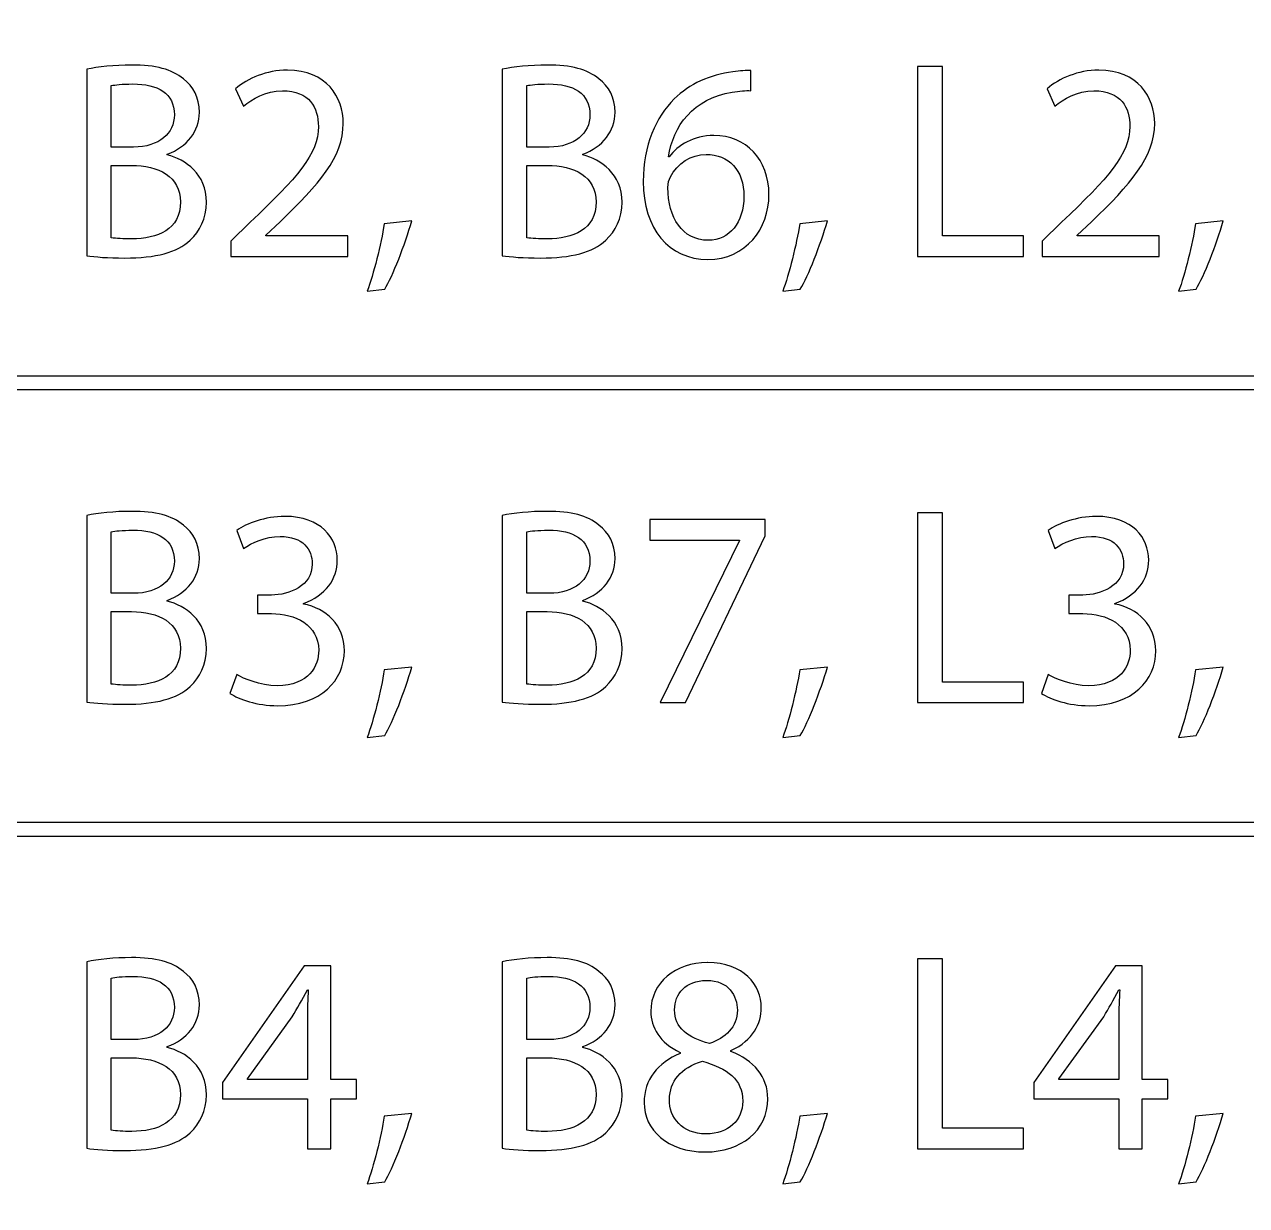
# Model space of a CAD drawing. Extents: x -2724 to 1562, y -166 to 302.
# Drawn here: x 1358.02 to 1380.04, y -9.57 to 11.72 of the extents above; entities that cross this region are included whole.
import ezdxf

# ---------------------------------------------------------------- set-up
doc = ezdxf.new("R2010")
doc.units = 0
doc.header["$LTSCALE"] = 0.25
doc.layers.add('DIM', color=6, linetype='CONTINUOUS')

msp = doc.modelspace()

# ---------------------------------------------------------------- linework, layer by layer
at = {"layer": 'DIM', "color": 3}
for points, knots in [([(1400.073, -27.496), (1400.073, -27.496), (1323.468, -27.496), (1323.468, -27.496), (1323.468, -27.496), (1323.468, -27.496), (1323.468, 45.749), (1323.468, 45.749), (1323.468, 45.749), (1323.468, 45.749), (1400.073, 45.749), (1400.073, 45.749), (1400.073, 45.749), (1400.073, 45.749), (1400.073, -27.496), (1400.073, -27.496)], [0, 0, 0, 0, 0.25, 0.25, 0.25, 0.25, 0.5, 0.5, 0.5, 0.5, 0.75, 0.75, 0.75, 0.75, 1, 1, 1, 1]), ([(1323.954, -27.01), (1323.954, -27.01), (1399.587, -27.01), (1399.587, -27.01), (1399.587, -27.01), (1399.587, -27.01), (1399.587, 45.263), (1399.587, 45.263), (1399.587, 45.263), (1399.587, 45.263), (1323.954, 45.263), (1323.954, 45.263), (1323.954, 45.263), (1323.954, 45.263), (1323.954, -27.01), (1323.954, -27.01)], [0, 0, 0, 0, 0.25, 0.25, 0.25, 0.25, 0.5, 0.5, 0.5, 0.5, 0.75, 0.75, 0.75, 0.75, 1, 1, 1, 1]), ([(1359.143, 10.908), (1359.336, 10.953), (1359.646, 10.984), (1359.95, 10.984), (1359.95, 10.984), (1360.392, 10.984), (1360.676, 10.908), (1360.885, 10.735), (1360.885, 10.735), (1361.062, 10.603), (1361.174, 10.4), (1361.174, 10.131), (1361.174, 10.131), (1361.174, 9.795), (1360.951, 9.506), (1360.595, 9.379), (1360.595, 9.379), (1360.595, 9.379), (1360.595, 9.364), (1360.595, 9.364), (1360.595, 9.364), (1360.92, 9.288), (1361.301, 9.019), (1361.301, 8.511), (1361.301, 8.511), (1361.301, 8.216), (1361.184, 7.993), (1361.007, 7.826), (1361.007, 7.826), (1360.773, 7.607), (1360.387, 7.506), (1359.828, 7.506), (1359.828, 7.506), (1359.524, 7.506), (1359.291, 7.526), (1359.143, 7.546), (1359.143, 7.546), (1359.143, 7.546), (1359.143, 10.908), (1359.143, 10.908)], [0, 0, 0, 0, 0.1, 0.1, 0.1, 0.1, 0.2, 0.2, 0.2, 0.2, 0.3, 0.3, 0.3, 0.3, 0.4, 0.4, 0.4, 0.4, 0.5, 0.5, 0.5, 0.5, 0.6, 0.6, 0.6, 0.6, 0.7, 0.7, 0.7, 0.7, 0.8, 0.8, 0.8, 0.8, 0.9, 0.9, 0.9, 0.9, 1, 1, 1, 1]), ([(1361.739, 7.536), (1361.739, 7.536), (1361.739, 7.81), (1361.739, 7.81), (1361.739, 7.81), (1361.739, 7.81), (1362.089, 8.15), (1362.089, 8.15), (1362.089, 8.15), (1362.932, 8.953), (1363.318, 9.379), (1363.318, 9.877), (1363.318, 9.877), (1363.318, 10.212), (1363.16, 10.522), (1362.668, 10.522), (1362.668, 10.522), (1362.369, 10.522), (1362.12, 10.369), (1361.967, 10.243), (1361.967, 10.243), (1361.967, 10.243), (1361.825, 10.557), (1361.825, 10.557), (1361.825, 10.557), (1362.049, 10.745), (1362.379, 10.892), (1362.759, 10.892), (1362.759, 10.892), (1363.465, 10.892), (1363.765, 10.405), (1363.765, 9.933), (1363.765, 9.933), (1363.765, 9.323), (1363.323, 8.831), (1362.628, 8.161), (1362.628, 8.161), (1362.628, 8.161), (1362.369, 7.917), (1362.369, 7.917), (1362.369, 7.917), (1362.369, 7.917), (1362.369, 7.907), (1362.369, 7.907), (1362.369, 7.907), (1362.369, 7.907), (1363.846, 7.907), (1363.846, 7.907), (1363.846, 7.907), (1363.846, 7.907), (1363.846, 7.536), (1363.846, 7.536), (1363.846, 7.536), (1363.846, 7.536), (1361.739, 7.536), (1361.739, 7.536)], [0, 0, 0, 0, 0.071429, 0.071429, 0.071429, 0.071429, 0.142857, 0.142857, 0.142857, 0.142857, 0.214286, 0.214286, 0.214286, 0.214286, 0.285714, 0.285714, 0.285714, 0.285714, 0.357143, 0.357143, 0.357143, 0.357143, 0.428571, 0.428571, 0.428571, 0.428571, 0.5, 0.5, 0.5, 0.5, 0.571429, 0.571429, 0.571429, 0.571429, 0.642857, 0.642857, 0.642857, 0.642857, 0.714286, 0.714286, 0.714286, 0.714286, 0.785714, 0.785714, 0.785714, 0.785714, 0.857143, 0.857143, 0.857143, 0.857143, 0.928571, 0.928571, 0.928571, 0.928571, 1, 1, 1, 1]), ([(1366.631, 10.908), (1366.824, 10.953), (1367.134, 10.984), (1367.438, 10.984), (1367.438, 10.984), (1367.88, 10.984), (1368.164, 10.908), (1368.372, 10.735), (1368.372, 10.735), (1368.55, 10.603), (1368.662, 10.4), (1368.662, 10.131), (1368.662, 10.131), (1368.662, 9.795), (1368.438, 9.506), (1368.083, 9.379), (1368.083, 9.379), (1368.083, 9.379), (1368.083, 9.364), (1368.083, 9.364), (1368.083, 9.364), (1368.408, 9.288), (1368.789, 9.019), (1368.789, 8.511), (1368.789, 8.511), (1368.789, 8.216), (1368.672, 7.993), (1368.494, 7.826), (1368.494, 7.826), (1368.261, 7.607), (1367.875, 7.506), (1367.316, 7.506), (1367.316, 7.506), (1367.011, 7.506), (1366.778, 7.526), (1366.631, 7.546), (1366.631, 7.546), (1366.631, 7.546), (1366.631, 10.908), (1366.631, 10.908)], [0, 0, 0, 0, 0.1, 0.1, 0.1, 0.1, 0.2, 0.2, 0.2, 0.2, 0.3, 0.3, 0.3, 0.3, 0.4, 0.4, 0.4, 0.4, 0.5, 0.5, 0.5, 0.5, 0.6, 0.6, 0.6, 0.6, 0.7, 0.7, 0.7, 0.7, 0.8, 0.8, 0.8, 0.8, 0.9, 0.9, 0.9, 0.9, 1, 1, 1, 1]), ([(1371.111, 10.522), (1371.019, 10.527), (1370.902, 10.516), (1370.775, 10.496), (1370.775, 10.496), (1370.07, 10.385), (1369.704, 9.877), (1369.628, 9.329), (1369.628, 9.329), (1369.628, 9.329), (1369.638, 9.329), (1369.638, 9.329), (1369.638, 9.329), (1369.795, 9.542), (1370.075, 9.714), (1370.441, 9.714), (1370.441, 9.714), (1371.024, 9.714), (1371.435, 9.288), (1371.435, 8.648), (1371.435, 8.648), (1371.435, 8.039), (1371.024, 7.481), (1370.334, 7.481), (1370.334, 7.481), (1369.633, 7.481), (1369.171, 8.029), (1369.171, 8.887), (1369.171, 8.887), (1369.171, 9.537), (1369.4, 10.049), (1369.73, 10.374), (1369.73, 10.374), (1370.004, 10.643), (1370.369, 10.811), (1370.786, 10.862), (1370.786, 10.862), (1370.917, 10.882), (1371.029, 10.887), (1371.111, 10.887), (1371.111, 10.887), (1371.111, 10.887), (1371.111, 10.522), (1371.111, 10.522)], [0, 0, 0, 0, 0.090909, 0.090909, 0.090909, 0.090909, 0.181818, 0.181818, 0.181818, 0.181818, 0.272727, 0.272727, 0.272727, 0.272727, 0.363636, 0.363636, 0.363636, 0.363636, 0.454545, 0.454545, 0.454545, 0.454545, 0.545455, 0.545455, 0.545455, 0.545455, 0.636364, 0.636364, 0.636364, 0.636364, 0.727273, 0.727273, 0.727273, 0.727273, 0.818182, 0.818182, 0.818182, 0.818182, 0.909091, 0.909091, 0.909091, 0.909091, 1, 1, 1, 1]), ([(1374.113, 10.958), (1374.113, 10.958), (1374.56, 10.958), (1374.56, 10.958), (1374.56, 10.958), (1374.56, 10.958), (1374.56, 7.907), (1374.56, 7.907), (1374.56, 7.907), (1374.56, 7.907), (1376.023, 7.907), (1376.023, 7.907), (1376.023, 7.907), (1376.023, 7.907), (1376.023, 7.536), (1376.023, 7.536), (1376.023, 7.536), (1376.023, 7.536), (1374.113, 7.536), (1374.113, 7.536), (1374.113, 7.536), (1374.113, 7.536), (1374.113, 10.958), (1374.113, 10.958)], [0, 0, 0, 0, 0.166667, 0.166667, 0.166667, 0.166667, 0.333333, 0.333333, 0.333333, 0.333333, 0.5, 0.5, 0.5, 0.5, 0.666667, 0.666667, 0.666667, 0.666667, 0.833333, 0.833333, 0.833333, 0.833333, 1, 1, 1, 1]), ([(1376.359, 7.536), (1376.359, 7.536), (1376.359, 7.81), (1376.359, 7.81), (1376.359, 7.81), (1376.359, 7.81), (1376.709, 8.15), (1376.709, 8.15), (1376.709, 8.15), (1377.552, 8.953), (1377.938, 9.379), (1377.938, 9.877), (1377.938, 9.877), (1377.938, 10.212), (1377.78, 10.522), (1377.288, 10.522), (1377.288, 10.522), (1376.989, 10.522), (1376.74, 10.369), (1376.587, 10.243), (1376.587, 10.243), (1376.587, 10.243), (1376.445, 10.557), (1376.445, 10.557), (1376.445, 10.557), (1376.669, 10.745), (1376.999, 10.892), (1377.379, 10.892), (1377.379, 10.892), (1378.085, 10.892), (1378.385, 10.405), (1378.385, 9.933), (1378.385, 9.933), (1378.385, 9.323), (1377.943, 8.831), (1377.248, 8.161), (1377.248, 8.161), (1377.248, 8.161), (1376.989, 7.917), (1376.989, 7.917), (1376.989, 7.917), (1376.989, 7.917), (1376.989, 7.907), (1376.989, 7.907), (1376.989, 7.907), (1376.989, 7.907), (1378.466, 7.907), (1378.466, 7.907), (1378.466, 7.907), (1378.466, 7.907), (1378.466, 7.536), (1378.466, 7.536), (1378.466, 7.536), (1378.466, 7.536), (1376.359, 7.536), (1376.359, 7.536)], [0, 0, 0, 0, 0.071429, 0.071429, 0.071429, 0.071429, 0.142857, 0.142857, 0.142857, 0.142857, 0.214286, 0.214286, 0.214286, 0.214286, 0.285714, 0.285714, 0.285714, 0.285714, 0.357143, 0.357143, 0.357143, 0.357143, 0.428571, 0.428571, 0.428571, 0.428571, 0.5, 0.5, 0.5, 0.5, 0.571429, 0.571429, 0.571429, 0.571429, 0.642857, 0.642857, 0.642857, 0.642857, 0.714286, 0.714286, 0.714286, 0.714286, 0.785714, 0.785714, 0.785714, 0.785714, 0.857143, 0.857143, 0.857143, 0.857143, 0.928571, 0.928571, 0.928571, 0.928571, 1, 1, 1, 1]), ([(1359.585, 9.506), (1359.585, 9.506), (1359.986, 9.506), (1359.986, 9.506), (1359.986, 9.506), (1360.448, 9.506), (1360.722, 9.755), (1360.722, 10.085), (1360.722, 10.085), (1360.722, 10.481), (1360.423, 10.643), (1359.976, 10.643), (1359.976, 10.643), (1359.773, 10.643), (1359.656, 10.629), (1359.585, 10.613), (1359.585, 10.613), (1359.585, 10.613), (1359.585, 9.506), (1359.585, 9.506)], [0, 0, 0, 0, 0.2, 0.2, 0.2, 0.2, 0.4, 0.4, 0.4, 0.4, 0.6, 0.6, 0.6, 0.6, 0.8, 0.8, 0.8, 0.8, 1, 1, 1, 1]), ([(1367.073, 9.506), (1367.073, 9.506), (1367.474, 9.506), (1367.474, 9.506), (1367.474, 9.506), (1367.936, 9.506), (1368.21, 9.755), (1368.21, 10.085), (1368.21, 10.085), (1368.21, 10.481), (1367.91, 10.643), (1367.463, 10.643), (1367.463, 10.643), (1367.26, 10.643), (1367.144, 10.629), (1367.073, 10.613), (1367.073, 10.613), (1367.073, 10.613), (1367.073, 9.506), (1367.073, 9.506)], [0, 0, 0, 0, 0.2, 0.2, 0.2, 0.2, 0.4, 0.4, 0.4, 0.4, 0.6, 0.6, 0.6, 0.6, 0.8, 0.8, 0.8, 0.8, 1, 1, 1, 1]), ([(1370.344, 7.826), (1370.725, 7.826), (1370.984, 8.146), (1370.984, 8.618), (1370.984, 8.618), (1370.984, 9.09), (1370.714, 9.374), (1370.303, 9.374), (1370.303, 9.374), (1370.034, 9.374), (1369.78, 9.212), (1369.659, 8.968), (1369.659, 8.968), (1369.633, 8.917), (1369.613, 8.856), (1369.613, 8.775), (1369.613, 8.775), (1369.618, 8.232), (1369.872, 7.826), (1370.339, 7.826), (1370.339, 7.826), (1370.339, 7.826), (1370.344, 7.826), (1370.344, 7.826)], [0, 0, 0, 0, 0.166667, 0.166667, 0.166667, 0.166667, 0.333333, 0.333333, 0.333333, 0.333333, 0.5, 0.5, 0.5, 0.5, 0.666667, 0.666667, 0.666667, 0.666667, 0.833333, 0.833333, 0.833333, 0.833333, 1, 1, 1, 1]), ([(1359.585, 7.871), (1359.676, 7.856), (1359.798, 7.851), (1359.955, 7.851), (1359.955, 7.851), (1360.413, 7.851), (1360.834, 8.019), (1360.834, 8.516), (1360.834, 8.516), (1360.834, 8.978), (1360.433, 9.176), (1359.95, 9.176), (1359.95, 9.176), (1359.95, 9.176), (1359.585, 9.176), (1359.585, 9.176), (1359.585, 9.176), (1359.585, 9.176), (1359.585, 7.871), (1359.585, 7.871)], [0, 0, 0, 0, 0.2, 0.2, 0.2, 0.2, 0.4, 0.4, 0.4, 0.4, 0.6, 0.6, 0.6, 0.6, 0.8, 0.8, 0.8, 0.8, 1, 1, 1, 1]), ([(1367.073, 7.871), (1367.164, 7.856), (1367.286, 7.851), (1367.443, 7.851), (1367.443, 7.851), (1367.9, 7.851), (1368.322, 8.019), (1368.322, 8.516), (1368.322, 8.516), (1368.322, 8.978), (1367.921, 9.176), (1367.438, 9.176), (1367.438, 9.176), (1367.438, 9.176), (1367.073, 9.176), (1367.073, 9.176), (1367.073, 9.176), (1367.073, 9.176), (1367.073, 7.871), (1367.073, 7.871)], [0, 0, 0, 0, 0.2, 0.2, 0.2, 0.2, 0.4, 0.4, 0.4, 0.4, 0.6, 0.6, 0.6, 0.6, 0.8, 0.8, 0.8, 0.8, 1, 1, 1, 1]), ([(1364.198, 6.907), (1364.31, 7.211), (1364.447, 7.754), (1364.503, 8.125), (1364.503, 8.125), (1364.503, 8.125), (1365, 8.176), (1365, 8.176), (1365, 8.176), (1364.878, 7.744), (1364.655, 7.181), (1364.513, 6.942), (1364.513, 6.942), (1364.513, 6.942), (1364.198, 6.907), (1364.198, 6.907)], [0, 0, 0, 0, 0.25, 0.25, 0.25, 0.25, 0.5, 0.5, 0.5, 0.5, 0.75, 0.75, 0.75, 0.75, 1, 1, 1, 1]), ([(1371.685, 6.907), (1371.797, 7.211), (1371.934, 7.754), (1371.99, 8.125), (1371.99, 8.125), (1371.99, 8.125), (1372.488, 8.176), (1372.488, 8.176), (1372.488, 8.176), (1372.365, 7.744), (1372.142, 7.181), (1372, 6.942), (1372, 6.942), (1372, 6.942), (1371.685, 6.907), (1371.685, 6.907)], [0, 0, 0, 0, 0.25, 0.25, 0.25, 0.25, 0.5, 0.5, 0.5, 0.5, 0.75, 0.75, 0.75, 0.75, 1, 1, 1, 1]), ([(1378.817, 6.907), (1378.929, 7.211), (1379.066, 7.754), (1379.122, 8.125), (1379.122, 8.125), (1379.122, 8.125), (1379.62, 8.176), (1379.62, 8.176), (1379.62, 8.176), (1379.498, 7.744), (1379.274, 7.181), (1379.132, 6.942), (1379.132, 6.942), (1379.132, 6.942), (1378.817, 6.907), (1378.817, 6.907)], [0, 0, 0, 0, 0.25, 0.25, 0.25, 0.25, 0.5, 0.5, 0.5, 0.5, 0.75, 0.75, 0.75, 0.75, 1, 1, 1, 1]), ([(1399.83, 5.136), (1399.83, 5.136), (1323.711, 5.136), (1323.711, 5.136), (1323.711, 5.136), (1323.711, 5.136), (1323.711, 5.379), (1323.711, 5.379), (1323.711, 5.379), (1323.711, 5.379), (1399.83, 5.379), (1399.83, 5.379), (1399.83, 5.379), (1399.83, 5.379), (1399.83, 5.136), (1399.83, 5.136)], [0, 0, 0, 0, 0.25, 0.25, 0.25, 0.25, 0.5, 0.5, 0.5, 0.5, 0.75, 0.75, 0.75, 0.75, 1, 1, 1, 1]), ([(1359.143, 2.864), (1359.336, 2.91), (1359.646, 2.94), (1359.95, 2.94), (1359.95, 2.94), (1360.392, 2.94), (1360.676, 2.864), (1360.885, 2.692), (1360.885, 2.692), (1361.062, 2.559), (1361.174, 2.356), (1361.174, 2.087), (1361.174, 2.087), (1361.174, 1.752), (1360.951, 1.463), (1360.595, 1.336), (1360.595, 1.336), (1360.595, 1.336), (1360.595, 1.32), (1360.595, 1.32), (1360.595, 1.32), (1360.92, 1.245), (1361.301, 0.975), (1361.301, 0.468), (1361.301, 0.468), (1361.301, 0.173), (1361.184, -0.05), (1361.007, -0.218), (1361.007, -0.218), (1360.773, -0.436), (1360.387, -0.538), (1359.828, -0.538), (1359.828, -0.538), (1359.524, -0.538), (1359.291, -0.517), (1359.143, -0.497), (1359.143, -0.497), (1359.143, -0.497), (1359.143, 2.864), (1359.143, 2.864)], [0, 0, 0, 0, 0.1, 0.1, 0.1, 0.1, 0.2, 0.2, 0.2, 0.2, 0.3, 0.3, 0.3, 0.3, 0.4, 0.4, 0.4, 0.4, 0.5, 0.5, 0.5, 0.5, 0.6, 0.6, 0.6, 0.6, 0.7, 0.7, 0.7, 0.7, 0.8, 0.8, 0.8, 0.8, 0.9, 0.9, 0.9, 0.9, 1, 1, 1, 1]), ([(1366.631, 2.864), (1366.824, 2.91), (1367.134, 2.94), (1367.438, 2.94), (1367.438, 2.94), (1367.88, 2.94), (1368.164, 2.864), (1368.372, 2.692), (1368.372, 2.692), (1368.55, 2.559), (1368.662, 2.356), (1368.662, 2.087), (1368.662, 2.087), (1368.662, 1.752), (1368.438, 1.463), (1368.083, 1.336), (1368.083, 1.336), (1368.083, 1.336), (1368.083, 1.32), (1368.083, 1.32), (1368.083, 1.32), (1368.408, 1.245), (1368.789, 0.975), (1368.789, 0.468), (1368.789, 0.468), (1368.789, 0.173), (1368.672, -0.05), (1368.494, -0.218), (1368.494, -0.218), (1368.261, -0.436), (1367.875, -0.538), (1367.316, -0.538), (1367.316, -0.538), (1367.011, -0.538), (1366.778, -0.517), (1366.631, -0.497), (1366.631, -0.497), (1366.631, -0.497), (1366.631, 2.864), (1366.631, 2.864)], [0, 0, 0, 0, 0.1, 0.1, 0.1, 0.1, 0.2, 0.2, 0.2, 0.2, 0.3, 0.3, 0.3, 0.3, 0.4, 0.4, 0.4, 0.4, 0.5, 0.5, 0.5, 0.5, 0.6, 0.6, 0.6, 0.6, 0.7, 0.7, 0.7, 0.7, 0.8, 0.8, 0.8, 0.8, 0.9, 0.9, 0.9, 0.9, 1, 1, 1, 1]), ([(1374.113, 2.915), (1374.113, 2.915), (1374.56, 2.915), (1374.56, 2.915), (1374.56, 2.915), (1374.56, 2.915), (1374.56, -0.137), (1374.56, -0.137), (1374.56, -0.137), (1374.56, -0.137), (1376.023, -0.137), (1376.023, -0.137), (1376.023, -0.137), (1376.023, -0.137), (1376.023, -0.507), (1376.023, -0.507), (1376.023, -0.507), (1376.023, -0.507), (1374.113, -0.507), (1374.113, -0.507), (1374.113, -0.507), (1374.113, -0.507), (1374.113, 2.915), (1374.113, 2.915)], [0, 0, 0, 0, 0.166667, 0.166667, 0.166667, 0.166667, 0.333333, 0.333333, 0.333333, 0.333333, 0.5, 0.5, 0.5, 0.5, 0.666667, 0.666667, 0.666667, 0.666667, 0.833333, 0.833333, 0.833333, 0.833333, 1, 1, 1, 1]), ([(1361.846, 0), (1361.973, -0.076), (1362.262, -0.202), (1362.577, -0.202), (1362.577, -0.202), (1363.146, -0.202), (1363.328, 0.158), (1363.323, 0.437), (1363.323, 0.437), (1363.318, 0.899), (1362.902, 1.097), (1362.47, 1.097), (1362.47, 1.097), (1362.47, 1.097), (1362.221, 1.097), (1362.221, 1.097), (1362.221, 1.097), (1362.221, 1.097), (1362.221, 1.432), (1362.221, 1.432), (1362.221, 1.432), (1362.221, 1.432), (1362.47, 1.432), (1362.47, 1.432), (1362.47, 1.432), (1362.795, 1.432), (1363.207, 1.599), (1363.207, 1.991), (1363.207, 1.991), (1363.207, 2.255), (1363.039, 2.488), (1362.628, 2.488), (1362.628, 2.488), (1362.364, 2.488), (1362.11, 2.372), (1361.967, 2.27), (1361.967, 2.27), (1361.967, 2.27), (1361.846, 2.595), (1361.846, 2.595), (1361.846, 2.595), (1362.023, 2.722), (1362.359, 2.849), (1362.714, 2.849), (1362.714, 2.849), (1363.364, 2.849), (1363.658, 2.463), (1363.658, 2.062), (1363.658, 2.062), (1363.658, 1.717), (1363.45, 1.427), (1363.049, 1.28), (1363.049, 1.28), (1363.049, 1.28), (1363.049, 1.27), (1363.049, 1.27), (1363.049, 1.27), (1363.455, 1.193), (1363.785, 0.889), (1363.785, 0.427), (1363.785, 0.427), (1363.785, -0.101), (1363.369, -0.563), (1362.582, -0.563), (1362.582, -0.563), (1362.211, -0.563), (1361.887, -0.447), (1361.724, -0.34), (1361.724, -0.34), (1361.724, -0.34), (1361.846, 0), (1361.846, 0)], [0, 0, 0, 0, 0.055556, 0.055556, 0.055556, 0.055556, 0.111111, 0.111111, 0.111111, 0.111111, 0.166667, 0.166667, 0.166667, 0.166667, 0.222222, 0.222222, 0.222222, 0.222222, 0.277778, 0.277778, 0.277778, 0.277778, 0.333333, 0.333333, 0.333333, 0.333333, 0.388889, 0.388889, 0.388889, 0.388889, 0.444444, 0.444444, 0.444444, 0.444444, 0.5, 0.5, 0.5, 0.5, 0.555556, 0.555556, 0.555556, 0.555556, 0.611111, 0.611111, 0.611111, 0.611111, 0.666667, 0.666667, 0.666667, 0.666667, 0.722222, 0.722222, 0.722222, 0.722222, 0.777778, 0.777778, 0.777778, 0.777778, 0.833333, 0.833333, 0.833333, 0.833333, 0.888889, 0.888889, 0.888889, 0.888889, 0.944444, 0.944444, 0.944444, 0.944444, 1, 1, 1, 1]), ([(1371.369, 2.793), (1371.369, 2.793), (1371.369, 2.498), (1371.369, 2.498), (1371.369, 2.498), (1371.369, 2.498), (1369.932, -0.507), (1369.932, -0.507), (1369.932, -0.507), (1369.932, -0.507), (1369.475, -0.507), (1369.475, -0.507), (1369.475, -0.507), (1369.475, -0.507), (1370.902, 2.412), (1370.902, 2.412), (1370.902, 2.412), (1370.902, 2.412), (1370.902, 2.422), (1370.902, 2.422), (1370.902, 2.422), (1370.902, 2.422), (1369.288, 2.422), (1369.288, 2.422), (1369.288, 2.422), (1369.288, 2.422), (1369.288, 2.793), (1369.288, 2.793), (1369.288, 2.793), (1369.288, 2.793), (1371.369, 2.793), (1371.369, 2.793)], [0, 0, 0, 0, 0.125, 0.125, 0.125, 0.125, 0.25, 0.25, 0.25, 0.25, 0.375, 0.375, 0.375, 0.375, 0.5, 0.5, 0.5, 0.5, 0.625, 0.625, 0.625, 0.625, 0.75, 0.75, 0.75, 0.75, 0.875, 0.875, 0.875, 0.875, 1, 1, 1, 1]), ([(1376.466, 0), (1376.593, -0.076), (1376.882, -0.202), (1377.197, -0.202), (1377.197, -0.202), (1377.765, -0.202), (1377.948, 0.158), (1377.943, 0.437), (1377.943, 0.437), (1377.938, 0.899), (1377.522, 1.097), (1377.09, 1.097), (1377.09, 1.097), (1377.09, 1.097), (1376.841, 1.097), (1376.841, 1.097), (1376.841, 1.097), (1376.841, 1.097), (1376.841, 1.432), (1376.841, 1.432), (1376.841, 1.432), (1376.841, 1.432), (1377.09, 1.432), (1377.09, 1.432), (1377.09, 1.432), (1377.415, 1.432), (1377.826, 1.599), (1377.826, 1.991), (1377.826, 1.991), (1377.826, 2.255), (1377.659, 2.488), (1377.248, 2.488), (1377.248, 2.488), (1376.984, 2.488), (1376.729, 2.372), (1376.587, 2.27), (1376.587, 2.27), (1376.587, 2.27), (1376.466, 2.595), (1376.466, 2.595), (1376.466, 2.595), (1376.643, 2.722), (1376.978, 2.849), (1377.334, 2.849), (1377.334, 2.849), (1377.984, 2.849), (1378.278, 2.463), (1378.278, 2.062), (1378.278, 2.062), (1378.278, 1.717), (1378.07, 1.427), (1377.669, 1.28), (1377.669, 1.28), (1377.669, 1.28), (1377.669, 1.27), (1377.669, 1.27), (1377.669, 1.27), (1378.075, 1.193), (1378.405, 0.889), (1378.405, 0.427), (1378.405, 0.427), (1378.405, -0.101), (1377.989, -0.563), (1377.202, -0.563), (1377.202, -0.563), (1376.831, -0.563), (1376.506, -0.447), (1376.344, -0.34), (1376.344, -0.34), (1376.344, -0.34), (1376.466, 0), (1376.466, 0)], [0, 0, 0, 0, 0.055556, 0.055556, 0.055556, 0.055556, 0.111111, 0.111111, 0.111111, 0.111111, 0.166667, 0.166667, 0.166667, 0.166667, 0.222222, 0.222222, 0.222222, 0.222222, 0.277778, 0.277778, 0.277778, 0.277778, 0.333333, 0.333333, 0.333333, 0.333333, 0.388889, 0.388889, 0.388889, 0.388889, 0.444444, 0.444444, 0.444444, 0.444444, 0.5, 0.5, 0.5, 0.5, 0.555556, 0.555556, 0.555556, 0.555556, 0.611111, 0.611111, 0.611111, 0.611111, 0.666667, 0.666667, 0.666667, 0.666667, 0.722222, 0.722222, 0.722222, 0.722222, 0.777778, 0.777778, 0.777778, 0.777778, 0.833333, 0.833333, 0.833333, 0.833333, 0.888889, 0.888889, 0.888889, 0.888889, 0.944444, 0.944444, 0.944444, 0.944444, 1, 1, 1, 1]), ([(1359.585, 1.463), (1359.585, 1.463), (1359.986, 1.463), (1359.986, 1.463), (1359.986, 1.463), (1360.448, 1.463), (1360.722, 1.712), (1360.722, 2.041), (1360.722, 2.041), (1360.722, 2.438), (1360.423, 2.6), (1359.976, 2.6), (1359.976, 2.6), (1359.773, 2.6), (1359.656, 2.585), (1359.585, 2.57), (1359.585, 2.57), (1359.585, 2.57), (1359.585, 1.463), (1359.585, 1.463)], [0, 0, 0, 0, 0.2, 0.2, 0.2, 0.2, 0.4, 0.4, 0.4, 0.4, 0.6, 0.6, 0.6, 0.6, 0.8, 0.8, 0.8, 0.8, 1, 1, 1, 1]), ([(1367.073, 1.463), (1367.073, 1.463), (1367.474, 1.463), (1367.474, 1.463), (1367.474, 1.463), (1367.936, 1.463), (1368.21, 1.712), (1368.21, 2.041), (1368.21, 2.041), (1368.21, 2.438), (1367.91, 2.6), (1367.463, 2.6), (1367.463, 2.6), (1367.26, 2.6), (1367.144, 2.585), (1367.073, 2.57), (1367.073, 2.57), (1367.073, 2.57), (1367.073, 1.463), (1367.073, 1.463)], [0, 0, 0, 0, 0.2, 0.2, 0.2, 0.2, 0.4, 0.4, 0.4, 0.4, 0.6, 0.6, 0.6, 0.6, 0.8, 0.8, 0.8, 0.8, 1, 1, 1, 1]), ([(1359.585, -0.172), (1359.676, -0.188), (1359.798, -0.193), (1359.955, -0.193), (1359.955, -0.193), (1360.413, -0.193), (1360.834, -0.025), (1360.834, 0.472), (1360.834, 0.472), (1360.834, 0.935), (1360.433, 1.133), (1359.95, 1.133), (1359.95, 1.133), (1359.95, 1.133), (1359.585, 1.133), (1359.585, 1.133), (1359.585, 1.133), (1359.585, 1.133), (1359.585, -0.172), (1359.585, -0.172)], [0, 0, 0, 0, 0.2, 0.2, 0.2, 0.2, 0.4, 0.4, 0.4, 0.4, 0.6, 0.6, 0.6, 0.6, 0.8, 0.8, 0.8, 0.8, 1, 1, 1, 1]), ([(1367.073, -0.172), (1367.164, -0.188), (1367.286, -0.193), (1367.443, -0.193), (1367.443, -0.193), (1367.9, -0.193), (1368.322, -0.025), (1368.322, 0.472), (1368.322, 0.472), (1368.322, 0.935), (1367.921, 1.133), (1367.438, 1.133), (1367.438, 1.133), (1367.438, 1.133), (1367.073, 1.133), (1367.073, 1.133), (1367.073, 1.133), (1367.073, 1.133), (1367.073, -0.172), (1367.073, -0.172)], [0, 0, 0, 0, 0.2, 0.2, 0.2, 0.2, 0.4, 0.4, 0.4, 0.4, 0.6, 0.6, 0.6, 0.6, 0.8, 0.8, 0.8, 0.8, 1, 1, 1, 1]), ([(1364.198, -1.137), (1364.31, -0.832), (1364.447, -0.289), (1364.503, 0.082), (1364.503, 0.082), (1364.503, 0.082), (1365, 0.132), (1365, 0.132), (1365, 0.132), (1364.878, -0.299), (1364.655, -0.863), (1364.513, -1.101), (1364.513, -1.101), (1364.513, -1.101), (1364.198, -1.137), (1364.198, -1.137)], [0, 0, 0, 0, 0.25, 0.25, 0.25, 0.25, 0.5, 0.5, 0.5, 0.5, 0.75, 0.75, 0.75, 0.75, 1, 1, 1, 1]), ([(1371.685, -1.137), (1371.797, -0.832), (1371.934, -0.289), (1371.99, 0.082), (1371.99, 0.082), (1371.99, 0.082), (1372.488, 0.132), (1372.488, 0.132), (1372.488, 0.132), (1372.365, -0.299), (1372.142, -0.863), (1372, -1.101), (1372, -1.101), (1372, -1.101), (1371.685, -1.137), (1371.685, -1.137)], [0, 0, 0, 0, 0.25, 0.25, 0.25, 0.25, 0.5, 0.5, 0.5, 0.5, 0.75, 0.75, 0.75, 0.75, 1, 1, 1, 1]), ([(1378.817, -1.137), (1378.929, -0.832), (1379.066, -0.289), (1379.122, 0.082), (1379.122, 0.082), (1379.122, 0.082), (1379.62, 0.132), (1379.62, 0.132), (1379.62, 0.132), (1379.498, -0.299), (1379.274, -0.863), (1379.132, -1.101), (1379.132, -1.101), (1379.132, -1.101), (1378.817, -1.137), (1378.817, -1.137)], [0, 0, 0, 0, 0.25, 0.25, 0.25, 0.25, 0.5, 0.5, 0.5, 0.5, 0.75, 0.75, 0.75, 0.75, 1, 1, 1, 1]), ([(1399.83, -2.913), (1399.83, -2.913), (1323.711, -2.913), (1323.711, -2.913), (1323.711, -2.913), (1323.711, -2.913), (1323.711, -2.67), (1323.711, -2.67), (1323.711, -2.67), (1323.711, -2.67), (1399.83, -2.67), (1399.83, -2.67), (1399.83, -2.67), (1399.83, -2.67), (1399.83, -2.913), (1399.83, -2.913)], [0, 0, 0, 0, 0.25, 0.25, 0.25, 0.25, 0.5, 0.5, 0.5, 0.5, 0.75, 0.75, 0.75, 0.75, 1, 1, 1, 1]), ([(1359.143, -5.179), (1359.336, -5.133), (1359.646, -5.103), (1359.95, -5.103), (1359.95, -5.103), (1360.392, -5.103), (1360.676, -5.179), (1360.885, -5.352), (1360.885, -5.352), (1361.062, -5.484), (1361.174, -5.687), (1361.174, -5.956), (1361.174, -5.956), (1361.174, -6.291), (1360.951, -6.581), (1360.595, -6.707), (1360.595, -6.707), (1360.595, -6.707), (1360.595, -6.723), (1360.595, -6.723), (1360.595, -6.723), (1360.92, -6.799), (1361.301, -7.068), (1361.301, -7.576), (1361.301, -7.576), (1361.301, -7.87), (1361.184, -8.093), (1361.007, -8.261), (1361.007, -8.261), (1360.773, -8.479), (1360.387, -8.581), (1359.828, -8.581), (1359.828, -8.581), (1359.524, -8.581), (1359.291, -8.56), (1359.143, -8.54), (1359.143, -8.54), (1359.143, -8.54), (1359.143, -5.179), (1359.143, -5.179)], [0, 0, 0, 0, 0.1, 0.1, 0.1, 0.1, 0.2, 0.2, 0.2, 0.2, 0.3, 0.3, 0.3, 0.3, 0.4, 0.4, 0.4, 0.4, 0.5, 0.5, 0.5, 0.5, 0.6, 0.6, 0.6, 0.6, 0.7, 0.7, 0.7, 0.7, 0.8, 0.8, 0.8, 0.8, 0.9, 0.9, 0.9, 0.9, 1, 1, 1, 1]), ([(1363.12, -8.55), (1363.12, -8.55), (1363.12, -7.647), (1363.12, -7.647), (1363.12, -7.647), (1363.12, -7.647), (1361.587, -7.647), (1361.587, -7.647), (1361.587, -7.647), (1361.587, -7.647), (1361.587, -7.357), (1361.587, -7.357), (1361.587, -7.357), (1361.587, -7.357), (1363.059, -5.25), (1363.059, -5.25), (1363.059, -5.25), (1363.059, -5.25), (1363.542, -5.25), (1363.542, -5.25), (1363.542, -5.25), (1363.542, -5.25), (1363.542, -7.302), (1363.542, -7.302), (1363.542, -7.302), (1363.542, -7.302), (1364.004, -7.302), (1364.004, -7.302), (1364.004, -7.302), (1364.004, -7.302), (1364.004, -7.647), (1364.004, -7.647), (1364.004, -7.647), (1364.004, -7.647), (1363.542, -7.647), (1363.542, -7.647), (1363.542, -7.647), (1363.542, -7.647), (1363.542, -8.55), (1363.542, -8.55), (1363.542, -8.55), (1363.542, -8.55), (1363.12, -8.55), (1363.12, -8.55)], [0, 0, 0, 0, 0.090909, 0.090909, 0.090909, 0.090909, 0.181818, 0.181818, 0.181818, 0.181818, 0.272727, 0.272727, 0.272727, 0.272727, 0.363636, 0.363636, 0.363636, 0.363636, 0.454545, 0.454545, 0.454545, 0.454545, 0.545455, 0.545455, 0.545455, 0.545455, 0.636364, 0.636364, 0.636364, 0.636364, 0.727273, 0.727273, 0.727273, 0.727273, 0.818182, 0.818182, 0.818182, 0.818182, 0.909091, 0.909091, 0.909091, 0.909091, 1, 1, 1, 1]), ([(1366.631, -5.179), (1366.824, -5.133), (1367.134, -5.103), (1367.438, -5.103), (1367.438, -5.103), (1367.88, -5.103), (1368.164, -5.179), (1368.372, -5.352), (1368.372, -5.352), (1368.55, -5.484), (1368.662, -5.687), (1368.662, -5.956), (1368.662, -5.956), (1368.662, -6.291), (1368.438, -6.581), (1368.083, -6.707), (1368.083, -6.707), (1368.083, -6.707), (1368.083, -6.723), (1368.083, -6.723), (1368.083, -6.723), (1368.408, -6.799), (1368.789, -7.068), (1368.789, -7.576), (1368.789, -7.576), (1368.789, -7.87), (1368.672, -8.093), (1368.494, -8.261), (1368.494, -8.261), (1368.261, -8.479), (1367.875, -8.581), (1367.316, -8.581), (1367.316, -8.581), (1367.011, -8.581), (1366.778, -8.56), (1366.631, -8.54), (1366.631, -8.54), (1366.631, -8.54), (1366.631, -5.179), (1366.631, -5.179)], [0, 0, 0, 0, 0.1, 0.1, 0.1, 0.1, 0.2, 0.2, 0.2, 0.2, 0.3, 0.3, 0.3, 0.3, 0.4, 0.4, 0.4, 0.4, 0.5, 0.5, 0.5, 0.5, 0.6, 0.6, 0.6, 0.6, 0.7, 0.7, 0.7, 0.7, 0.8, 0.8, 0.8, 0.8, 0.9, 0.9, 0.9, 0.9, 1, 1, 1, 1]), ([(1370.334, -5.194), (1370.973, -5.194), (1371.298, -5.591), (1371.298, -6.007), (1371.298, -6.007), (1371.298, -6.286), (1371.156, -6.591), (1370.75, -6.778), (1370.75, -6.778), (1370.75, -6.778), (1370.75, -6.793), (1370.75, -6.793), (1370.75, -6.793), (1371.161, -6.956), (1371.415, -7.251), (1371.415, -7.647), (1371.415, -7.647), (1371.415, -8.225), (1370.923, -8.606), (1370.293, -8.606), (1370.293, -8.606), (1369.602, -8.606), (1369.186, -8.2), (1369.186, -7.718), (1369.186, -7.718), (1369.186, -7.302), (1369.435, -7.002), (1369.836, -6.829), (1369.836, -6.829), (1369.836, -6.829), (1369.836, -6.814), (1369.836, -6.814), (1369.836, -6.814), (1369.466, -6.641), (1369.308, -6.357), (1369.308, -6.072), (1369.308, -6.072), (1369.308, -5.55), (1369.75, -5.194), (1370.329, -5.194), (1370.329, -5.194), (1370.329, -5.194), (1370.334, -5.194), (1370.334, -5.194)], [0, 0, 0, 0, 0.090909, 0.090909, 0.090909, 0.090909, 0.181818, 0.181818, 0.181818, 0.181818, 0.272727, 0.272727, 0.272727, 0.272727, 0.363636, 0.363636, 0.363636, 0.363636, 0.454545, 0.454545, 0.454545, 0.454545, 0.545455, 0.545455, 0.545455, 0.545455, 0.636364, 0.636364, 0.636364, 0.636364, 0.727273, 0.727273, 0.727273, 0.727273, 0.818182, 0.818182, 0.818182, 0.818182, 0.909091, 0.909091, 0.909091, 0.909091, 1, 1, 1, 1]), ([(1374.113, -5.128), (1374.113, -5.128), (1374.56, -5.128), (1374.56, -5.128), (1374.56, -5.128), (1374.56, -5.128), (1374.56, -8.18), (1374.56, -8.18), (1374.56, -8.18), (1374.56, -8.18), (1376.023, -8.18), (1376.023, -8.18), (1376.023, -8.18), (1376.023, -8.18), (1376.023, -8.551), (1376.023, -8.551), (1376.023, -8.551), (1376.023, -8.551), (1374.113, -8.551), (1374.113, -8.551), (1374.113, -8.551), (1374.113, -8.551), (1374.113, -5.128), (1374.113, -5.128)], [0, 0, 0, 0, 0.166667, 0.166667, 0.166667, 0.166667, 0.333333, 0.333333, 0.333333, 0.333333, 0.5, 0.5, 0.5, 0.5, 0.666667, 0.666667, 0.666667, 0.666667, 0.833333, 0.833333, 0.833333, 0.833333, 1, 1, 1, 1]), ([(1377.74, -8.55), (1377.74, -8.55), (1377.74, -7.647), (1377.74, -7.647), (1377.74, -7.647), (1377.74, -7.647), (1376.207, -7.647), (1376.207, -7.647), (1376.207, -7.647), (1376.207, -7.647), (1376.207, -7.357), (1376.207, -7.357), (1376.207, -7.357), (1376.207, -7.357), (1377.679, -5.25), (1377.679, -5.25), (1377.679, -5.25), (1377.679, -5.25), (1378.162, -5.25), (1378.162, -5.25), (1378.162, -5.25), (1378.162, -5.25), (1378.162, -7.302), (1378.162, -7.302), (1378.162, -7.302), (1378.162, -7.302), (1378.623, -7.302), (1378.623, -7.302), (1378.623, -7.302), (1378.623, -7.302), (1378.623, -7.647), (1378.623, -7.647), (1378.623, -7.647), (1378.623, -7.647), (1378.162, -7.647), (1378.162, -7.647), (1378.162, -7.647), (1378.162, -7.647), (1378.162, -8.55), (1378.162, -8.55), (1378.162, -8.55), (1378.162, -8.55), (1377.74, -8.55), (1377.74, -8.55)], [0, 0, 0, 0, 0.090909, 0.090909, 0.090909, 0.090909, 0.181818, 0.181818, 0.181818, 0.181818, 0.272727, 0.272727, 0.272727, 0.272727, 0.363636, 0.363636, 0.363636, 0.363636, 0.454545, 0.454545, 0.454545, 0.454545, 0.545455, 0.545455, 0.545455, 0.545455, 0.636364, 0.636364, 0.636364, 0.636364, 0.727273, 0.727273, 0.727273, 0.727273, 0.818182, 0.818182, 0.818182, 0.818182, 0.909091, 0.909091, 0.909091, 0.909091, 1, 1, 1, 1]), ([(1359.585, -6.581), (1359.585, -6.581), (1359.986, -6.581), (1359.986, -6.581), (1359.986, -6.581), (1360.448, -6.581), (1360.722, -6.332), (1360.722, -6.002), (1360.722, -6.002), (1360.722, -5.606), (1360.423, -5.443), (1359.976, -5.443), (1359.976, -5.443), (1359.773, -5.443), (1359.656, -5.458), (1359.585, -5.473), (1359.585, -5.473), (1359.585, -5.473), (1359.585, -6.581), (1359.585, -6.581)], [0, 0, 0, 0, 0.2, 0.2, 0.2, 0.2, 0.4, 0.4, 0.4, 0.4, 0.6, 0.6, 0.6, 0.6, 0.8, 0.8, 0.8, 0.8, 1, 1, 1, 1]), ([(1367.073, -6.581), (1367.073, -6.581), (1367.474, -6.581), (1367.474, -6.581), (1367.474, -6.581), (1367.936, -6.581), (1368.21, -6.332), (1368.21, -6.002), (1368.21, -6.002), (1368.21, -5.606), (1367.91, -5.443), (1367.463, -5.443), (1367.463, -5.443), (1367.26, -5.443), (1367.144, -5.458), (1367.073, -5.473), (1367.073, -5.473), (1367.073, -5.473), (1367.073, -6.581), (1367.073, -6.581)], [0, 0, 0, 0, 0.2, 0.2, 0.2, 0.2, 0.4, 0.4, 0.4, 0.4, 0.6, 0.6, 0.6, 0.6, 0.8, 0.8, 0.8, 0.8, 1, 1, 1, 1]), ([(1363.12, -7.302), (1363.12, -7.302), (1363.12, -6.2), (1363.12, -6.2), (1363.12, -6.2), (1363.12, -6.027), (1363.125, -5.854), (1363.135, -5.682), (1363.135, -5.682), (1363.135, -5.682), (1363.12, -5.682), (1363.12, -5.682), (1363.12, -5.682), (1363.019, -5.875), (1362.937, -6.017), (1362.846, -6.169), (1362.846, -6.169), (1362.846, -6.169), (1362.038, -7.291), (1362.038, -7.291), (1362.038, -7.291), (1362.038, -7.291), (1362.038, -7.302), (1362.038, -7.302), (1362.038, -7.302), (1362.038, -7.302), (1363.12, -7.302), (1363.12, -7.302)], [0, 0, 0, 0, 0.142857, 0.142857, 0.142857, 0.142857, 0.285714, 0.285714, 0.285714, 0.285714, 0.428571, 0.428571, 0.428571, 0.428571, 0.571429, 0.571429, 0.571429, 0.571429, 0.714286, 0.714286, 0.714286, 0.714286, 0.857143, 0.857143, 0.857143, 0.857143, 1, 1, 1, 1]), ([(1370.308, -5.514), (1369.938, -5.514), (1369.735, -5.758), (1369.735, -6.042), (1369.735, -6.042), (1369.73, -6.372), (1369.983, -6.55), (1370.364, -6.652), (1370.364, -6.652), (1370.648, -6.555), (1370.866, -6.352), (1370.866, -6.052), (1370.866, -6.052), (1370.866, -5.788), (1370.709, -5.514), (1370.314, -5.514), (1370.314, -5.514), (1370.314, -5.514), (1370.308, -5.514), (1370.308, -5.514)], [0, 0, 0, 0, 0.2, 0.2, 0.2, 0.2, 0.4, 0.4, 0.4, 0.4, 0.6, 0.6, 0.6, 0.6, 0.8, 0.8, 0.8, 0.8, 1, 1, 1, 1]), ([(1377.74, -7.302), (1377.74, -7.302), (1377.74, -6.2), (1377.74, -6.2), (1377.74, -6.2), (1377.74, -6.027), (1377.745, -5.854), (1377.755, -5.682), (1377.755, -5.682), (1377.755, -5.682), (1377.74, -5.682), (1377.74, -5.682), (1377.74, -5.682), (1377.639, -5.875), (1377.557, -6.017), (1377.466, -6.169), (1377.466, -6.169), (1377.466, -6.169), (1376.658, -7.291), (1376.658, -7.291), (1376.658, -7.291), (1376.658, -7.291), (1376.658, -7.302), (1376.658, -7.302), (1376.658, -7.302), (1376.658, -7.302), (1377.74, -7.302), (1377.74, -7.302)], [0, 0, 0, 0, 0.142857, 0.142857, 0.142857, 0.142857, 0.285714, 0.285714, 0.285714, 0.285714, 0.428571, 0.428571, 0.428571, 0.428571, 0.571429, 0.571429, 0.571429, 0.571429, 0.714286, 0.714286, 0.714286, 0.714286, 0.857143, 0.857143, 0.857143, 0.857143, 1, 1, 1, 1]), ([(1359.585, -8.215), (1359.676, -8.23), (1359.798, -8.236), (1359.955, -8.236), (1359.955, -8.236), (1360.413, -8.236), (1360.834, -8.068), (1360.834, -7.57), (1360.834, -7.57), (1360.834, -7.109), (1360.433, -6.91), (1359.95, -6.91), (1359.95, -6.91), (1359.95, -6.91), (1359.585, -6.91), (1359.585, -6.91), (1359.585, -6.91), (1359.585, -6.91), (1359.585, -8.215), (1359.585, -8.215)], [0, 0, 0, 0, 0.2, 0.2, 0.2, 0.2, 0.4, 0.4, 0.4, 0.4, 0.6, 0.6, 0.6, 0.6, 0.8, 0.8, 0.8, 0.8, 1, 1, 1, 1]), ([(1367.073, -8.215), (1367.164, -8.23), (1367.286, -8.236), (1367.443, -8.236), (1367.443, -8.236), (1367.9, -8.236), (1368.322, -8.068), (1368.322, -7.57), (1368.322, -7.57), (1368.322, -7.109), (1367.921, -6.91), (1367.438, -6.91), (1367.438, -6.91), (1367.438, -6.91), (1367.073, -6.91), (1367.073, -6.91), (1367.073, -6.91), (1367.073, -6.91), (1367.073, -8.215), (1367.073, -8.215)], [0, 0, 0, 0, 0.2, 0.2, 0.2, 0.2, 0.4, 0.4, 0.4, 0.4, 0.6, 0.6, 0.6, 0.6, 0.8, 0.8, 0.8, 0.8, 1, 1, 1, 1]), ([(1370.303, -8.281), (1370.705, -8.281), (1370.963, -8.032), (1370.963, -7.692), (1370.963, -7.692), (1370.963, -7.296), (1370.684, -7.098), (1370.237, -6.971), (1370.237, -6.971), (1369.851, -7.083), (1369.643, -7.342), (1369.643, -7.657), (1369.643, -7.657), (1369.628, -7.987), (1369.882, -8.281), (1370.298, -8.281), (1370.298, -8.281), (1370.298, -8.281), (1370.303, -8.281), (1370.303, -8.281)], [0, 0, 0, 0, 0.2, 0.2, 0.2, 0.2, 0.4, 0.4, 0.4, 0.4, 0.6, 0.6, 0.6, 0.6, 0.8, 0.8, 0.8, 0.8, 1, 1, 1, 1]), ([(1364.198, -9.18), (1364.31, -8.875), (1364.447, -8.332), (1364.503, -7.961), (1364.503, -7.961), (1364.503, -7.961), (1365, -7.911), (1365, -7.911), (1365, -7.911), (1364.878, -8.342), (1364.655, -8.906), (1364.513, -9.145), (1364.513, -9.145), (1364.513, -9.145), (1364.198, -9.18), (1364.198, -9.18)], [0, 0, 0, 0, 0.25, 0.25, 0.25, 0.25, 0.5, 0.5, 0.5, 0.5, 0.75, 0.75, 0.75, 0.75, 1, 1, 1, 1]), ([(1371.685, -9.18), (1371.797, -8.875), (1371.934, -8.332), (1371.99, -7.961), (1371.99, -7.961), (1371.99, -7.961), (1372.488, -7.911), (1372.488, -7.911), (1372.488, -7.911), (1372.365, -8.342), (1372.142, -8.906), (1372, -9.145), (1372, -9.145), (1372, -9.145), (1371.685, -9.18), (1371.685, -9.18)], [0, 0, 0, 0, 0.25, 0.25, 0.25, 0.25, 0.5, 0.5, 0.5, 0.5, 0.75, 0.75, 0.75, 0.75, 1, 1, 1, 1]), ([(1378.817, -9.18), (1378.929, -8.875), (1379.066, -8.332), (1379.122, -7.961), (1379.122, -7.961), (1379.122, -7.961), (1379.62, -7.911), (1379.62, -7.911), (1379.62, -7.911), (1379.498, -8.342), (1379.274, -8.906), (1379.132, -9.145), (1379.132, -9.145), (1379.132, -9.145), (1378.817, -9.18), (1378.817, -9.18)], [0, 0, 0, 0, 0.25, 0.25, 0.25, 0.25, 0.5, 0.5, 0.5, 0.5, 0.75, 0.75, 0.75, 0.75, 1, 1, 1, 1])]:
    msp.add_open_spline(points, degree=3, knots=knots, dxfattribs=at)

doc.saveas('drawing.dxf')
